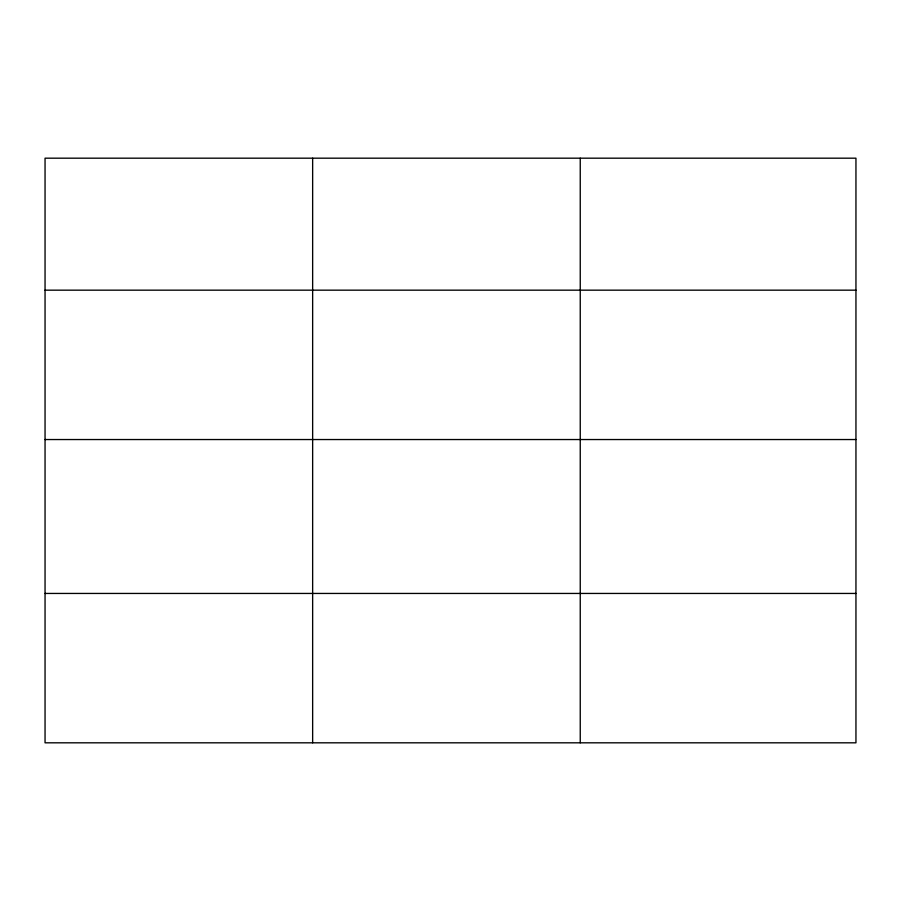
<?xml version="1.0" encoding="UTF-8"?>
<svg xmlns="http://www.w3.org/2000/svg" width="901" height="901" viewBox="0 0 901 901"><rect width="100%" height="100%" fill="white"/><g stroke="black" fill="none" stroke-linecap="round" stroke-linejoin="round"><path stroke-width="1.35" d="M855.95 439.542L855.95 158.182L45.05 158.182L45.05 742.818L855.95 742.818L855.95 439.542L45.05 439.542M45.05 290.167L855.95 290.167M45.05 593.444L855.95 593.444M580.244 158.182L580.244 742.818M312.647 158.182L312.647 742.818"/></g></svg>
